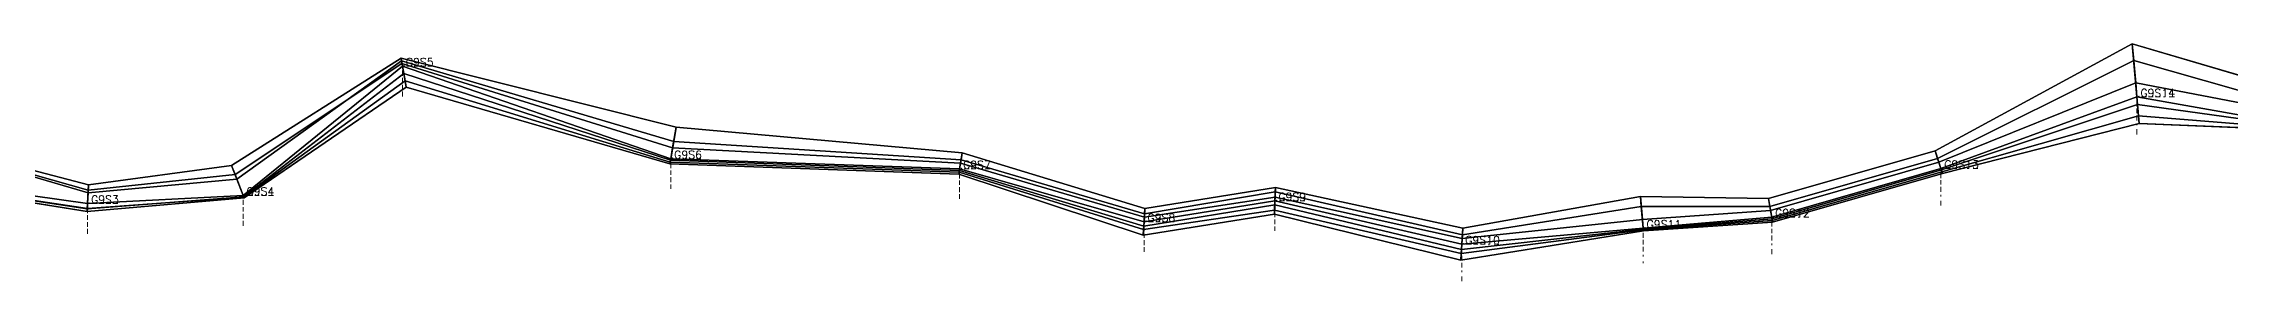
# Model space of a CAD drawing. Extents: x 34233638 to 35010029, y 7400000 to 8016345.
# Drawn here: x 34903856 to 34912049, y 7484682 to 7485571 of the extents above; entities that cross this region are included whole.
import ezdxf

# ---------------------------------------------------------------- set-up
doc = ezdxf.new("R2010")
doc.units = 0
doc.header["$LTSCALE"] = 6
doc.header["$MEASUREMENT"] = 0
doc.header["$PDMODE"] = 1
for name, color, linetype in [('T-3DF1', 245, 'CONTINUOUS'), ('T-3DF2', 243, 'CONTINUOUS'), ('T-3DF3', 241, 'CONTINUOUS'), ('T-3DF4', 243, 'CONTINUOUS'), ('T-3DF5', 245, 'CONTINUOUS'), ('T-3DF6', 247, 'CONTINUOUS'), ('T-3DF7', 249, 'CONTINUOUS'), ('T-3DF8', 247, 'CONTINUOUS'), ('V-FIL', 41, 'CONTINUOUS'), ('V-PROFIL', 65, 'CONTINUOUS'), ('V-PROFIL-C', 65, 'CONTINUOUS'), ('V-PROFIL-P', 65, 'CONTINUOUS'), ('V-STATION', 7, 'CONTINUOUS'), ('V-STATION-C1', 7, 'CONTINUOUS'), ('V-STATION-C2', 7, 'CONTINUOUS'), ('X-CONTOUR', 7, 'CONTINUOUS')]:
    doc.layers.add(name, color=color, linetype=linetype)
doc.styles.add('SIMPLEX', font='simplex')

msp = doc.modelspace()

# ---------------------------------------------------------------- linework, layer by layer
at = {"layer": 'T-3DF1'}
for points in [[(34904560.3, 7485115.5, -13198.1), (34904580.1, 7485063.9, -13192.4), (34905197.1, 7485507.5, -13014.4), (34905195.4, 7485516.7, -13048.7)], [(34905195.4, 7485516.7, -13048.7), (34905197.1, 7485507.5, -13014.4), (34906217.5, 7485204.7, -12855.5), (34906227.1, 7485259.1, -12861.2)], [(34910946.2, 7485170.9, -11881.8), (34910955.6, 7485142, -11876.2), (34911691.1, 7485508.6, -11647.3), (34911685.6, 7485571.2, -11729.7)], [(34911685.6, 7485571.2, -11729.7), (34911691.1, 7485508.6, -11647.3), (34912354.7, 7485320.5, -11202.6), (34912349.9, 7485375.6, -11208.3)], [(34903068.2, 7485292.7, -13398.9), (34903068.1, 7485292.4, -13388.5), (34904022.4, 7485012.5, -13243.6), (34904024, 7485042.8, -13249.2)], [(34906227.1, 7485259.1, -12861.2), (34906217.5, 7485204.7, -12855.5), (34907294.9, 7485137.2, -12722.6), (34907298.9, 7485162.3, -12728.1)], [(34904024, 7485042.8, -13249.2), (34904022.4, 7485012.5, -13243.6), (34904580.1, 7485063.9, -13192.4), (34904560.3, 7485115.5, -13198.1)], [(34907298.9, 7485162.3, -12728.1), (34907294.9, 7485137.2, -12722.6), (34907982.8, 7484934.3, -12556.3), (34907984.2, 7484954.8, -12562.1)], [(34910321.4, 7484991.4, -11998.1), (34910326.7, 7484961.5, -11992.6), (34910955.6, 7485142, -11876.2), (34910946.2, 7485170.9, -11881.8)], [(34907984.2, 7484954.8, -12562.1), (34907982.8, 7484934.3, -12556.3), (34908472.6, 7485016.5, -12422.1), (34908473.2, 7485032.6, -12483.4)], [(34908473.2, 7485032.6, -12483.4), (34908472.6, 7485016.5, -12422.1), (34909174.4, 7484855.3, -12298.6), (34909176.2, 7484880.7, -12304.1)], [(34909176.2, 7484880.7, -12304.1), (34909174.4, 7484855.3, -12298.6), (34909844.7, 7484962.3, -12136.3), (34909841.4, 7484999.9, -12183.8)], [(34909841.4, 7484999.9, -12183.8), (34909844.7, 7484962.3, -12136.3), (34910326.7, 7484961.5, -11992.6), (34910321.4, 7484991.4, -11998.1)]]:
    msp.add_3dface(points, dxfattribs=at)
at = {"layer": 'T-3DF2'}
for points in [[(34904580.1, 7485063.9, -13192.4), (34904603.3, 7485003.5, -13188.1), (34905200.6, 7485487.2, -12998.7), (34905197.1, 7485507.5, -13014.4)], [(34905197.1, 7485507.5, -13014.4), (34905200.6, 7485487.2, -12998.7), (34906206.3, 7485140.9, -12851.2), (34906217.5, 7485204.7, -12855.5)], [(34910955.6, 7485142, -11876.2), (34910967.9, 7485104.4, -11871.8), (34911703, 7485371.9, -11609.7), (34911691.1, 7485508.6, -11647.3)], [(34911691.1, 7485508.6, -11647.3), (34911703, 7485371.9, -11609.7), (34912360.3, 7485256, -11198.3), (34912354.7, 7485320.5, -11202.6)], [(34903068.1, 7485292.4, -13388.5), (34902965.2, 7485121.2, -13388.9), (34904020.3, 7484972.9, -13239.2), (34904022.4, 7485012.5, -13243.6)], [(34906217.5, 7485204.7, -12855.5), (34906206.3, 7485140.9, -12851.2), (34907289.5, 7485103.1, -12718.1), (34907294.9, 7485137.2, -12722.6)], [(34907294.9, 7485137.2, -12722.6), (34907289.5, 7485103.1, -12718.1), (34907980.7, 7484904.9, -12552.1), (34907982.8, 7484934.3, -12556.3)], [(34910326.7, 7484961.5, -11992.6), (34910333.6, 7484922.5, -11988.1), (34910967.9, 7485104.4, -11871.8), (34910955.6, 7485142, -11876.2)], [(34904022.4, 7485012.5, -13243.6), (34904020.3, 7484972.9, -13239.2), (34904603.3, 7485003.5, -13188.1), (34904580.1, 7485063.9, -13192.4)], [(34907982.8, 7484934.3, -12556.3), (34907980.7, 7484904.9, -12552.1), (34908471.4, 7484982.6, -12393.4), (34908472.6, 7485016.5, -12422.1)], [(34908472.6, 7485016.5, -12422.1), (34908471.4, 7484982.6, -12393.4), (34909172, 7484820.9, -12294.1), (34909174.4, 7484855.3, -12298.6)], [(34909174.4, 7484855.3, -12298.6), (34909172, 7484820.9, -12294.1), (34909851.8, 7484880.3, -12113.8), (34909844.7, 7484962.3, -12136.3)], [(34909844.7, 7484962.3, -12136.3), (34909851.8, 7484880.3, -12113.8), (34910333.6, 7484922.5, -11988.1), (34910326.7, 7484961.5, -11992.6)]]:
    msp.add_3dface(points, dxfattribs=at)
at = {"layer": 'T-3DF3'}
for points in [[(34904603.3, 7485003.5, -13188.1), (34904605.9, 7484996.9, -13191), (34905210.2, 7485432.9, -13014.2), (34905200.6, 7485487.2, -12998.7)], [(34905200.6, 7485487.2, -12998.7), (34905210.2, 7485432.9, -13014.2), (34906204, 7485127.8, -12854.3), (34906206.3, 7485140.9, -12851.2)], [(34910967.9, 7485104.4, -11871.8), (34910972, 7485091.7, -11875), (34911709.2, 7485301.5, -11645.5), (34911703, 7485371.9, -11609.7)], [(34911703, 7485371.9, -11609.7), (34911709.2, 7485301.5, -11645.5), (34912361, 7485249, -11201.2), (34912360.3, 7485256, -11198.3)], [(34902965.2, 7485121.2, -13388.9), (34902960.1, 7485112.7, -13389), (34904019.4, 7484953.9, -13243), (34904020.3, 7484972.9, -13239.2)], [(34906206.3, 7485140.9, -12851.2), (34906204, 7485127.8, -12854.3), (34907287.4, 7485089.9, -12721.3), (34907289.5, 7485103.1, -12718.1)], [(34907289.5, 7485103.1, -12718.1), (34907287.4, 7485089.9, -12721.3), (34907978.7, 7484875.5, -12556.3), (34907980.7, 7484904.9, -12552.1)], [(34910333.6, 7484922.5, -11988.1), (34910335.9, 7484909.3, -11991.3), (34910972, 7485091.7, -11875), (34910967.9, 7485104.4, -11871.8)], [(34904020.3, 7484972.9, -13239.2), (34904019.4, 7484953.9, -13243), (34904605.9, 7484996.9, -13191), (34904603.3, 7485003.5, -13188.1)], [(34907980.7, 7484904.9, -12552.1), (34907978.7, 7484875.5, -12556.3), (34908470.2, 7484948.7, -12422.1), (34908471.4, 7484982.6, -12393.4)], [(34908471.4, 7484982.6, -12393.4), (34908470.2, 7484948.7, -12422.1), (34909169.6, 7484786.4, -12298.6), (34909172, 7484820.9, -12294.1)], [(34909172, 7484820.9, -12294.1), (34909169.6, 7484786.4, -12298.6), (34909852.3, 7484874.8, -12144.2), (34909851.8, 7484880.3, -12113.8)], [(34909851.8, 7484880.3, -12113.8), (34909852.3, 7484874.8, -12144.2), (34910335.9, 7484909.3, -11991.3), (34910333.6, 7484922.5, -11988.1)]]:
    msp.add_3dface(points, dxfattribs=at)
at = {"layer": 'T-3DF4'}
for points in [[(34904605.9, 7484996.9, -13191), (34904606.9, 7484994.1, -13198.1), (34905214.5, 7485408.4, -13048.7), (34905210.2, 7485432.9, -13014.2)], [(34905210.2, 7485432.9, -13014.2), (34905214.5, 7485408.4, -13048.7), (34906202.8, 7485121.2, -12861.2), (34906204, 7485127.8, -12854.3)], [(34910972, 7485091.7, -11875), (34910974, 7485085.3, -11881.8), (34911711.8, 7485272.3, -11729.7), (34911709.2, 7485301.5, -11645.5)], [(34911709.2, 7485301.5, -11645.5), (34911711.8, 7485272.3, -11729.7), (34912361.2, 7485246.1, -11208.3), (34912361, 7485249, -11201.2)], [(34902960.1, 7485112.7, -13389), (34902960, 7485112.7, -13398.9), (34904018.8, 7484943, -13249.2), (34904019.4, 7484953.9, -13243)], [(34906204, 7485127.8, -12854.3), (34906202.8, 7485121.2, -12861.2), (34907286.4, 7485083.3, -12728.1), (34907287.4, 7485089.9, -12721.3)], [(34907287.4, 7485089.9, -12721.3), (34907286.4, 7485083.3, -12728.1), (34907977.2, 7484855, -12562.1), (34907978.7, 7484875.5, -12556.3)], [(34910335.9, 7484909.3, -11991.3), (34910337.1, 7484902.8, -11998.1), (34910974, 7485085.3, -11881.8), (34910972, 7485091.7, -11875)], [(34904019.4, 7484953.9, -13243), (34904018.8, 7484943, -13249.2), (34904606.9, 7484994.1, -13198.1), (34904605.9, 7484996.9, -13191)], [(34907978.7, 7484875.5, -12556.3), (34907977.2, 7484855, -12562.1), (34908469.7, 7484932.6, -12483.4), (34908470.2, 7484948.7, -12422.1)], [(34908470.2, 7484948.7, -12422.1), (34908469.7, 7484932.6, -12483.4), (34909167.8, 7484761, -12304.1), (34909169.6, 7484786.4, -12298.6)], [(34909169.6, 7484786.4, -12298.6), (34909167.8, 7484761, -12304.1), (34909852.7, 7484870.4, -12183.8), (34909852.3, 7484874.8, -12144.2)], [(34909852.3, 7484874.8, -12144.2), (34909852.7, 7484870.4, -12183.8), (34910337.1, 7484902.8, -11998.1), (34910335.9, 7484909.3, -11991.3)]]:
    msp.add_3dface(points, dxfattribs=at)
at = {"layer": 'T-3DF5'}
for points in [[(34904606.9, 7484994.1, -13198.1), (34904605.2, 7484998.6, -13247.8), (34905205.6, 7485459.3, -13077), (34905214.5, 7485408.4, -13048.7)], [(34905214.5, 7485408.4, -13048.7), (34905205.6, 7485459.3, -13077), (34906205.2, 7485135, -12885.4), (34906202.8, 7485121.2, -12861.2)], [(34910974, 7485085.3, -11881.8), (34910969.7, 7485098.6, -11906), (34911705.5, 7485344.2, -11732.6), (34911711.8, 7485272.3, -11729.7)], [(34911711.8, 7485272.3, -11729.7), (34911705.5, 7485344.2, -11732.6), (34912360.6, 7485253.2, -11241.1), (34912361.2, 7485246.1, -11208.3)], [(34902960, 7485112.7, -13398.9), (34902960.3, 7485113, -13459.2), (34904019.3, 7484953.4, -13295.2), (34904018.8, 7484943, -13249.2)], [(34906202.8, 7485121.2, -12861.2), (34906205.2, 7485135, -12885.4), (34907288.5, 7485096.9, -12755.4), (34907286.4, 7485083.3, -12728.1)], [(34907286.4, 7485083.3, -12728.1), (34907288.5, 7485096.9, -12755.4), (34907979.5, 7484887.7, -12595.9), (34907977.2, 7484855, -12562.1)], [(34910337.1, 7484902.8, -11998.1), (34910334.7, 7484916.2, -12020.2), (34910969.7, 7485098.6, -11906), (34910974, 7485085.3, -11881.8)], [(34904018.8, 7484943, -13249.2), (34904019.3, 7484953.4, -13295.2), (34904605.2, 7484998.6, -13247.8), (34904606.9, 7484994.1, -13198.1)], [(34907977.2, 7484855, -12562.1), (34907979.5, 7484887.7, -12595.9), (34908470.9, 7484967.9, -12486.2), (34908469.7, 7484932.6, -12483.4)], [(34908469.7, 7484932.6, -12483.4), (34908470.9, 7484967.9, -12486.2), (34909170.5, 7484800.3, -12338.4), (34909167.8, 7484761, -12304.1)], [(34909167.8, 7484761, -12304.1), (34909170.5, 7484800.3, -12338.4), (34909852.2, 7484876.8, -12187.3), (34909852.7, 7484870.4, -12183.8)], [(34909852.7, 7484870.4, -12183.8), (34909852.2, 7484876.8, -12187.3), (34910334.7, 7484916.2, -12020.2), (34910337.1, 7484902.8, -11998.1)]]:
    msp.add_3dface(points, dxfattribs=at)
at = {"layer": 'T-3DF6'}
for points in [[(34904605.2, 7484998.6, -13247.8), (34904603.3, 7485003.5, -13288.1), (34905200.6, 7485487.2, -13128.7), (34905205.6, 7485459.3, -13077)], [(34905205.6, 7485459.3, -13077), (34905200.6, 7485487.2, -13128.7), (34906206.3, 7485140.9, -12941.2), (34906205.2, 7485135, -12885.4)], [(34910969.7, 7485098.6, -11906), (34910967.9, 7485104.4, -11961.8), (34911703, 7485371.9, -11739.7), (34911705.5, 7485344.2, -11732.6)], [(34911705.5, 7485344.2, -11732.6), (34911703, 7485371.9, -11739.7), (34912360.3, 7485256, -11328.3), (34912360.6, 7485253.2, -11241.1)], [(34902960.3, 7485113, -13459.2), (34902965.2, 7485121.2, -13458.9), (34904020.3, 7484972.9, -13319.2), (34904019.3, 7484953.4, -13295.2)], [(34906205.2, 7485135, -12885.4), (34906206.3, 7485140.9, -12941.2), (34907289.5, 7485103.1, -12818.1), (34907288.5, 7485096.9, -12755.4)], [(34907288.5, 7485096.9, -12755.4), (34907289.5, 7485103.1, -12818.1), (34907980.7, 7484904.9, -12662.1), (34907979.5, 7484887.7, -12595.9)], [(34910334.7, 7484916.2, -12020.2), (34910333.6, 7484922.5, -12068.1), (34910967.9, 7485104.4, -11961.8), (34910969.7, 7485098.6, -11906)], [(34904019.3, 7484953.4, -13295.2), (34904020.3, 7484972.9, -13319.2), (34904603.3, 7485003.5, -13288.1), (34904605.2, 7484998.6, -13247.8)], [(34907979.5, 7484887.7, -12595.9), (34907980.7, 7484904.9, -12662.1), (34908471.4, 7484982.6, -12493.4), (34908470.9, 7484967.9, -12486.2)], [(34908470.9, 7484967.9, -12486.2), (34908471.4, 7484982.6, -12493.4), (34909172, 7484820.9, -12404.1), (34909170.5, 7484800.3, -12338.4)], [(34909170.5, 7484800.3, -12338.4), (34909172, 7484820.9, -12404.1), (34909851.8, 7484880.3, -12193.8), (34909852.2, 7484876.8, -12187.3)], [(34909852.2, 7484876.8, -12187.3), (34909851.8, 7484880.3, -12193.8), (34910333.6, 7484922.5, -12068.1), (34910334.7, 7484916.2, -12020.2)]]:
    msp.add_3dface(points, dxfattribs=at)
at = {"layer": 'T-3DF7'}
for points in [[(34904603.3, 7485003.5, -13288.1), (34904573.3, 7485081.8, -13261.3), (34905198.9, 7485497.1, -13074.8), (34905200.6, 7485487.2, -13128.7)], [(34905200.6, 7485487.2, -13128.7), (34905198.9, 7485497.1, -13074.8), (34906213.5, 7485181.7, -12889.1), (34906206.3, 7485140.9, -12941.2)], [(34910967.9, 7485104.4, -11961.8), (34910960.2, 7485128.1, -11910.5), (34911698.4, 7485424.7, -11732.5), (34911703, 7485371.9, -11739.7)], [(34911703, 7485371.9, -11739.7), (34911698.4, 7485424.7, -11732.5), (34912356.6, 7485298.3, -11250.7), (34912360.3, 7485256, -11328.3)], [(34902965.2, 7485121.2, -13458.9), (34903068.1, 7485292.5, -13460), (34904022.9, 7485022.4, -13298.7), (34904020.3, 7484972.9, -13319.2)], [(34906206.3, 7485140.9, -12941.2), (34906213.5, 7485181.7, -12889.1), (34907292.8, 7485124.1, -12759.6), (34907289.5, 7485103.1, -12818.1)], [(34907289.5, 7485103.1, -12818.1), (34907292.8, 7485124.1, -12759.6), (34907981.9, 7484922.1, -12595.9), (34907980.7, 7484904.9, -12662.1)], [(34910333.6, 7484922.5, -12068.1), (34910329.3, 7484946.9, -12022.9), (34910960.2, 7485128.1, -11910.5), (34910967.9, 7485104.4, -11961.8)], [(34904020.3, 7484972.9, -13319.2), (34904022.9, 7485022.4, -13298.7), (34904573.3, 7485081.8, -13261.3), (34904603.3, 7485003.5, -13288.1)], [(34907980.7, 7484904.9, -12662.1), (34907981.9, 7484922.1, -12595.9), (34908471.9, 7484997.3, -12486.2), (34908471.4, 7484982.6, -12493.4)], [(34908471.4, 7484982.6, -12493.4), (34908471.9, 7484997.3, -12486.2), (34909173.4, 7484841.4, -12338.4), (34909172, 7484820.9, -12404.1)], [(34909851.8, 7484880.3, -12193.8), (34909849, 7484913.1, -12186.6), (34910329.3, 7484946.9, -12022.9), (34910333.6, 7484922.5, -12068.1)], [(34909172, 7484820.9, -12404.1), (34909173.4, 7484841.4, -12338.4), (34909849, 7484913.1, -12186.6), (34909851.8, 7484880.3, -12193.8)]]:
    msp.add_3dface(points, dxfattribs=at)
at = {"layer": 'T-3DF8'}
for points in [[(34904573.3, 7485081.8, -13261.3), (34904560.3, 7485115.5, -13198.1), (34905195.4, 7485516.7, -13048.7), (34905198.9, 7485497.1, -13074.8)], [(34905198.9, 7485497.1, -13074.8), (34905195.4, 7485516.7, -13048.7), (34906227.1, 7485259.1, -12861.2), (34906213.5, 7485181.7, -12889.1)], [(34910960.2, 7485128.1, -11910.5), (34910946.2, 7485170.9, -11881.8), (34911685.6, 7485571.2, -11729.7), (34911698.4, 7485424.7, -11732.5)], [(34911698.4, 7485424.7, -11732.5), (34911685.6, 7485571.2, -11729.7), (34912349.9, 7485375.6, -11208.3), (34912356.6, 7485298.3, -11250.7)], [(34903068.1, 7485292.5, -13460), (34903068.2, 7485292.7, -13398.9), (34904024, 7485042.8, -13249.2), (34904022.9, 7485022.4, -13298.7)], [(34906213.5, 7485181.7, -12889.1), (34906227.1, 7485259.1, -12861.2), (34907298.9, 7485162.3, -12728.1), (34907292.8, 7485124.1, -12759.6)], [(34904022.9, 7485022.4, -13298.7), (34904024, 7485042.8, -13249.2), (34904560.3, 7485115.5, -13198.1), (34904573.3, 7485081.8, -13261.3)], [(34907292.8, 7485124.1, -12759.6), (34907298.9, 7485162.3, -12728.1), (34907984.2, 7484954.8, -12562.1), (34907981.9, 7484922.1, -12595.9)], [(34910329.3, 7484946.9, -12022.9), (34910321.4, 7484991.4, -11998.1), (34910946.2, 7485170.9, -11881.8), (34910960.2, 7485128.1, -11910.5)], [(34907981.9, 7484922.1, -12595.9), (34907984.2, 7484954.8, -12562.1), (34908473.2, 7485032.6, -12483.4), (34908471.9, 7484997.3, -12486.2)], [(34908471.9, 7484997.3, -12486.2), (34908473.2, 7485032.6, -12483.4), (34909176.2, 7484880.7, -12304.1), (34909173.4, 7484841.4, -12338.4)], [(34909173.4, 7484841.4, -12338.4), (34909176.2, 7484880.7, -12304.1), (34909841.4, 7484999.9, -12183.8), (34909849, 7484913.1, -12186.6)], [(34909849, 7484913.1, -12186.6), (34909841.4, 7484999.9, -12183.8), (34910321.4, 7484991.4, -11998.1), (34910329.3, 7484946.9, -12022.9)]]:
    msp.add_3dface(points, dxfattribs=at)
at = {"layer": 'V-FIL'}
for points in [[(34904603.3, 7485003.5, -13198.1), (34905200.6, 7485487.2, -13048.7)], [(34905200.6, 7485487.2, -13048.7), (34906206.3, 7485140.9, -12861.2)], [(34910967.9, 7485104.4, -11881.8), (34911703, 7485371.9, -11729.7)], [(34911703, 7485371.9, -11729.7), (34912360.3, 7485256, -11208.3)], [(34902965.2, 7485121.2, -13398.9), (34904020.3, 7484972.9, -13249.2)], [(34906206.3, 7485140.9, -12861.2), (34907289.5, 7485103.1, -12728.1)], [(34907289.5, 7485103.1, -12728.1), (34907980.7, 7484904.9, -12562.1)], [(34910333.6, 7484922.5, -11998.1), (34910967.9, 7485104.4, -11881.8)], [(34904020.3, 7484972.9, -13249.2), (34904603.3, 7485003.5, -13198.1)], [(34907980.7, 7484904.9, -12562.1), (34908471.4, 7484982.6, -12483.4)], [(34908471.4, 7484982.6, -12483.4), (34909172, 7484820.9, -12304.1)], [(34909172, 7484820.9, -12304.1), (34909851.8, 7484880.3, -12183.8)], [(34909851.8, 7484880.3, -12183.8), (34910333.6, 7484922.5, -11998.1)]]:
    msp.add_polyline3d(points, dxfattribs=at)
at = {"layer": 'V-PROFIL', "extrusion": (0.984808, 0.173648, 0)}
for p in [(34905197.1, 7485507.5, -13014.4), (34905198.9, 7485497.1, -13074.8), (34905205.6, 7485459.3, -13077), (34905210.2, 7485432.9, -13014.2), (34910326.7, 7484961.5, -11992.6), (34910329.3, 7484946.9, -12022.9), (34910334.7, 7484916.2, -12020.2), (34910335.9, 7484909.3, -11991.3)]:
    msp.add_point(p, dxfattribs=at)
at = {"layer": 'V-PROFIL', "extrusion": (0.996195, 0.087156, 0)}
for p in [(34911691.1, 7485508.6, -11647.3), (34911698.4, 7485424.7, -11732.5), (34911705.5, 7485344.2, -11732.6), (34911709.2, 7485301.5, -11645.5), (34909844.7, 7484962.3, -12136.3), (34909849, 7484913.1, -12186.6), (34909852.2, 7484876.8, -12187.3), (34909852.3, 7484874.8, -12144.2)]:
    msp.add_point(p, dxfattribs=at)
at = {"layer": 'V-PROFIL', "extrusion": (0.984808, -0.173648, 0)}
for p in [(34906217.5, 7485204.7, -12855.5), (34906204, 7485127.8, -12854.3), (34906205.2, 7485135, -12885.4), (34906213.5, 7485181.7, -12889.1)]:
    msp.add_point(p, dxfattribs=at)
at = {"layer": 'V-PROFIL', "extrusion": (0.987688, -0.156434, 0)}
for p in [(34907292.8, 7485124.1, -12759.6), (34907294.9, 7485137.2, -12722.6), (34907287.4, 7485089.9, -12721.3), (34907288.5, 7485096.9, -12755.4)]:
    msp.add_point(p, dxfattribs=at)
at = {"layer": 'V-PROFIL', "extrusion": (0.951057, 0.309017, 0)}
for p in [(34910955.6, 7485142, -11876.2), (34910960.2, 7485128.1, -11910.5), (34910969.7, 7485098.6, -11906), (34910972, 7485091.7, -11875)]:
    msp.add_point(p, dxfattribs=at)
at = {"layer": 'V-PROFIL', "extrusion": (0.99863, -0.052336, 0)}
for p in [(34904022.9, 7485022.4, -13298.7), (34904019.3, 7484953.4, -13295.2), (34904019.4, 7484953.9, -13243), (34904022.4, 7485012.5, -13243.6)]:
    msp.add_point(p, dxfattribs=at)
at = {"layer": 'V-PROFIL', "extrusion": (0.93358, 0.358368, 0)}
for p in [(34904573.3, 7485081.8, -13261.3), (34904580.1, 7485063.9, -13192.4), (34904605.2, 7484998.6, -13247.8), (34904605.9, 7484996.9, -13191)]:
    msp.add_point(p, dxfattribs=at)
at = {"layer": 'V-PROFIL', "extrusion": (0.999391, -0.034899, 0)}
for p in [(34908470.2, 7484948.7, -12422.1), (34908470.9, 7484967.9, -12486.2), (34908471.9, 7484997.3, -12486.2), (34908472.6, 7485016.5, -12422.1)]:
    msp.add_point(p, dxfattribs=at)
at = {"layer": 'V-PROFIL', "extrusion": (0.997564, -0.069756, 0)}
for p in [(34907978.7, 7484875.5, -12556.3), (34907979.5, 7484887.7, -12595.9), (34907981.9, 7484922.1, -12595.9), (34907982.8, 7484934.3, -12556.3), (34909169.6, 7484786.4, -12298.6), (34909170.5, 7484800.3, -12338.4), (34909173.4, 7484841.4, -12338.4), (34909174.4, 7484855.3, -12298.6)]:
    msp.add_point(p, dxfattribs=at)
at = {"layer": 'V-PROFIL-C'}
for points in [[(34905200.6, 7485487.2, -13048.7), (34905200.6, 7485487.2, -12998.7)], [(34905200.6, 7485487.2, -13048.7), (34905200.6, 7485487.2, -13128.7)], [(34911703, 7485371.9, -11729.7), (34911703, 7485371.9, -11609.7)], [(34911703, 7485371.9, -11729.7), (34911703, 7485371.9, -11739.7)], [(34906206.3, 7485140.9, -12861.2), (34906206.3, 7485140.9, -12851.2)], [(34906206.3, 7485140.9, -12861.2), (34906206.3, 7485140.9, -12941.2)], [(34907289.5, 7485103.1, -12728.1), (34907289.5, 7485103.1, -12718.1)], [(34907289.5, 7485103.1, -12728.1), (34907289.5, 7485103.1, -12818.1)], [(34910967.9, 7485104.4, -11881.8), (34910967.9, 7485104.4, -11871.8)], [(34910967.9, 7485104.4, -11881.8), (34910967.9, 7485104.4, -11961.8)], [(34904020.3, 7484972.9, -13249.2), (34904020.3, 7484972.9, -13239.2)], [(34904020.3, 7484972.9, -13249.2), (34904020.3, 7484972.9, -13319.2)], [(34904603.3, 7485003.5, -13198.1), (34904603.3, 7485003.5, -13188.1)], [(34904603.3, 7485003.5, -13198.1), (34904603.3, 7485003.5, -13288.1)], [(34908471.4, 7484982.6, -12483.4), (34908471.4, 7484982.6, -12393.4)], [(34908471.4, 7484982.6, -12483.4), (34908471.4, 7484982.6, -12493.4)], [(34907980.7, 7484904.9, -12562.1), (34907980.7, 7484904.9, -12552.1)], [(34907980.7, 7484904.9, -12562.1), (34907980.7, 7484904.9, -12662.1)], [(34909851.8, 7484880.3, -12183.8), (34909851.8, 7484880.3, -12113.8)], [(34909851.8, 7484880.3, -12183.8), (34909851.8, 7484880.3, -12193.8)], [(34910333.6, 7484922.5, -11998.1), (34910333.6, 7484922.5, -11988.1)], [(34910333.6, 7484922.5, -11998.1), (34910333.6, 7484922.5, -12068.1)], [(34909172, 7484820.9, -12304.1), (34909172, 7484820.9, -12294.1)], [(34909172, 7484820.9, -12304.1), (34909172, 7484820.9, -12404.1)]]:
    msp.add_polyline3d(points, dxfattribs=at)
at = {"layer": 'V-PROFIL-P'}
for points in [[(34905200.6, 7485487.2, -13048.7), (34905195.4, 7485516.7, -13048.7)], [(34911703, 7485371.9, -11729.7), (34911685.6, 7485571.2, -11729.7)], [(34905200.6, 7485487.2, -13048.7), (34905214.5, 7485408.4, -13048.7)], [(34911703, 7485371.9, -11729.7), (34911711.8, 7485272.3, -11729.7)], [(34906206.3, 7485140.9, -12861.2), (34906227.1, 7485259.1, -12861.2)], [(34904603.3, 7485003.5, -13198.1), (34904560.3, 7485115.5, -13198.1)], [(34906206.3, 7485140.9, -12861.2), (34906202.8, 7485121.2, -12861.2)], [(34907289.5, 7485103.1, -12728.1), (34907286.4, 7485083.3, -12728.1)], [(34907289.5, 7485103.1, -12728.1), (34907298.9, 7485162.3, -12728.1)], [(34910967.9, 7485104.4, -11881.8), (34910946.2, 7485170.9, -11881.8)], [(34910967.9, 7485104.4, -11881.8), (34910974, 7485085.3, -11881.8)], [(34904020.3, 7484972.9, -13249.2), (34904024, 7485042.8, -13249.2)], [(34908471.4, 7484982.6, -12483.4), (34908473.2, 7485032.6, -12483.4)], [(34904020.3, 7484972.9, -13249.2), (34904018.8, 7484943, -13249.2)], [(34904603.3, 7485003.5, -13198.1), (34904606.9, 7484994.1, -13198.1)], [(34907980.7, 7484904.9, -12562.1), (34907984.2, 7484954.8, -12562.1)], [(34908471.4, 7484982.6, -12483.4), (34908469.7, 7484932.6, -12483.4)], [(34909851.8, 7484880.3, -12183.8), (34909841.4, 7484999.9, -12183.8)], [(34910333.6, 7484922.5, -11998.1), (34910321.4, 7484991.4, -11998.1)], [(34907980.7, 7484904.9, -12562.1), (34907977.2, 7484855, -12562.1)], [(34909172, 7484820.9, -12304.1), (34909176.2, 7484880.7, -12304.1)], [(34909851.8, 7484880.3, -12183.8), (34909852.7, 7484870.4, -12183.8)], [(34910333.6, 7484922.5, -11998.1), (34910337.1, 7484902.8, -11998.1)], [(34909172, 7484820.9, -12304.1), (34909167.8, 7484761, -12304.1)]]:
    msp.add_polyline3d(points, dxfattribs=at)
at = {"layer": 'X-CONTOUR'}
for p, q in [((34904560.3, 7485115.5, -100000), (34905195.4, 7485516.7, -100000)), ((34905195.4, 7485516.7, -100000), (34906227.1, 7485259.1, -100000)), ((34910946.2, 7485170.9, -100000), (34911685.6, 7485571.2, -100000)), ((34911685.6, 7485571.2, -100000), (34912349.9, 7485375.6, -100000)), ((34904606.9, 7484994.1, -100000), (34905214.5, 7485408.4, -100000)), ((34905214.5, 7485408.4, -100000), (34906202.8, 7485121.2, -100000)), ((34903068.2, 7485292.7, -100000), (34904024, 7485042.8, -100000)), ((34910974, 7485085.3, -100000), (34911711.8, 7485272.3, -100000)), ((34911711.8, 7485272.3, -100000), (34912361.2, 7485246.1, -100000)), ((34906227.1, 7485259.1, -100000), (34907298.9, 7485162.3, -100000)), ((34902960, 7485112.7, -100000), (34904018.8, 7484943, -100000)), ((34904024, 7485042.8, -100000), (34904560.3, 7485115.5, -100000)), ((34906202.8, 7485121.2, -100000), (34907286.4, 7485083.3, -100000)), ((34907298.9, 7485162.3, -100000), (34907984.2, 7484954.8, -100000)), ((34910321.4, 7484991.4, -100000), (34910946.2, 7485170.9, -100000)), ((34907286.4, 7485083.3, -100000), (34907977.2, 7484855, -100000)), ((34907984.2, 7484954.8, -100000), (34908473.2, 7485032.6, -100000)), ((34908473.2, 7485032.6, -100000), (34909176.2, 7484880.7, -100000)), ((34910337.1, 7484902.8, -100000), (34910974, 7485085.3, -100000)), ((34904018.8, 7484943, -100000), (34904606.9, 7484994.1, -100000)), ((34909176.2, 7484880.7, -100000), (34909841.4, 7484999.9, -100000)), ((34909841.4, 7484999.9, -100000), (34910321.4, 7484991.4, -100000)), ((34907977.2, 7484855, -100000), (34908469.7, 7484932.6, -100000)), ((34908469.7, 7484932.6, -100000), (34909167.8, 7484761, -100000)), ((34909167.8, 7484761, -100000), (34909852.7, 7484870.4, -100000)), ((34909852.7, 7484870.4, -100000), (34910337.1, 7484902.8, -100000))]:
    msp.add_line(p, q, dxfattribs=at)

# ---------------------------------------------------------------- texts
at = {"layer": 'V-STATION', "style": 'SIMPLEX'}
for s, p in [('.G9S5', (34905200.6, 7485487.2, -13048.7)), ('.G9S14', (34911703, 7485371.9, -11729.7)), ('.G9S6', (34906206.3, 7485140.9, -12861.2)), ('.G9S7', (34907289.5, 7485103.1, -12728.1)), ('.G9S13', (34910967.9, 7485104.4, -11881.8)), ('.G9S4', (34904603.3, 7485003.5, -13198.1)), ('.G9S3', (34904020.3, 7484972.9, -13249.2)), ('.G9S9', (34908471.4, 7484982.6, -12483.4)), ('.G9S12', (34910333.6, 7484922.5, -11998.1)), ('.G9S8', (34907980.7, 7484904.9, -12562.1)), ('.G9S11', (34909851.8, 7484880.3, -12183.8)), ('.G9S10', (34909172, 7484820.9, -12304.1))]:
    msp.add_text(s, height=30, dxfattribs=at).set_placement(p)
at = {"layer": 'V-STATION-C1', "extrusion": (5.32184e-17, -1, 2.66092e-16), "style": 'SIMPLEX'}
for s, p in [('.G9S5', (34905200.6, -13048.7, -7485487.2)), ('.G9S14', (34911703, -11729.7, -7485371.9)), ('.G9S6', (34906206.3, -12861.2, -7485140.9)), ('.G9S7', (34907289.5, -12728.1, -7485103.1)), ('.G9S13', (34910967.9, -11881.8, -7485104.4)), ('.G9S3', (34904020.3, -13249.2, -7484972.9)), ('.G9S4', (34904603.3, -13198.1, -7485003.5)), ('.G9S9', (34908471.4, -12483.4, -7484982.6)), ('.G9S8', (34907980.7, -12562.1, -7484904.9)), ('.G9S11', (34909851.8, -12183.8, -7484880.3)), ('.G9S12', (34910333.6, -11998.1, -7484922.5)), ('.G9S10', (34909172, -12304.1, -7484820.9))]:
    msp.add_text(s, height=30, dxfattribs=at).set_placement(p)
at = {"layer": 'V-STATION-C2', "extrusion": (-1, -3.87043e-15, 7.74086e-15), "style": 'SIMPLEX'}
for s, p in [('.G9S5', (-7485487.2, -13048.7, -34905200.6)), ('.G9S14', (-7485371.9, -11729.7, -34911703)), ('.G9S6', (-7485140.9, -12861.2, -34906206.3)), ('.G9S7', (-7485103.1, -12728.1, -34907289.5)), ('.G9S13', (-7485104.4, -11881.8, -34910967.9)), ('.G9S3', (-7484972.9, -13249.2, -34904020.3)), ('.G9S4', (-7485003.5, -13198.1, -34904603.3)), ('.G9S9', (-7484982.6, -12483.4, -34908471.4)), ('.G9S8', (-7484904.9, -12562.1, -34907980.7)), ('.G9S11', (-7484880.3, -12183.8, -34909851.8)), ('.G9S12', (-7484922.5, -11998.1, -34910333.6)), ('.G9S10', (-7484820.9, -12304.1, -34909172))]:
    msp.add_text(s, height=30, dxfattribs=at).set_placement(p)

doc.saveas('drawing.dxf')
